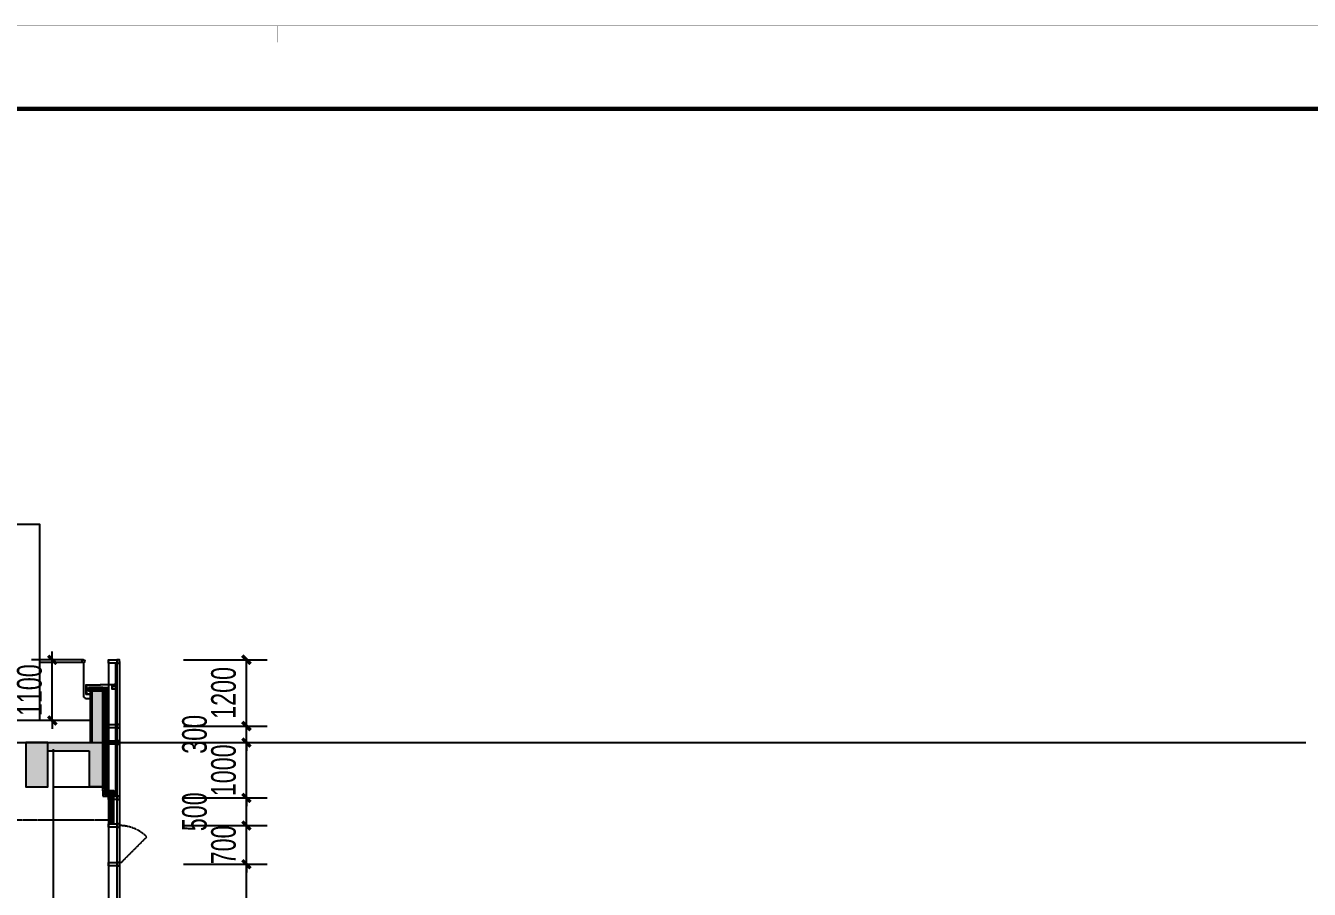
# Model space of a CAD drawing. Extents: x -186194 to 139607, y -228907 to -26595.
# Drawn here: x 56222 to 79452, y -155424 to -139799 of the extents above; entities that cross this region are included whole.
import ezdxf

# ---------------------------------------------------------------- set-up
doc = ezdxf.new("R2010")
doc.units = 0
doc.header["$LTSCALE"] = 10
doc.header["$MEASUREMENT"] = 0
doc.linetypes.add('DASH', pattern=[0.35, 0.25, -0.1])
for name, color, linetype in [('01-标注_尺寸', 124, 'Continuous'), ('05-填充_天正', 26, 'Continuous'), ('A-C_窗', 140, 'Continuous'), ('A-D_龙骨', 152, 'Continuous'), ('A-E_栏杆', 232, 'Continuous'), ('A-O_屋面', 201, 'Continuous'), ('A-SUR_保温', 222, 'Continuous'), ('A-SUR_吊顶', 40, 'Continuous'), ('A-SUR_看线', 231, 'Continuous'), ('A-TECH_结构', 21, 'Continuous'), ('A_STR-砼墙', 51, 'Continuous'), ('A_STR-砼柱', 51, 'Continuous'), ('D_铝板', 181, 'Continuous'), ('PUB_HATCH', 8, 'Continuous'), ('钢龙骨', 173, 'Continuous')]:
    doc.layers.add(name, color=color, linetype=linetype)
doc.layers.add('04-不打印_辅助线', color=165, linetype='Continuous', plot=False)
doc.layers.add('ALP1_alum.panel', color=150, linetype='Continuous', lineweight=20)
doc.styles.add('_TCH_DIM_T3', font='ros.shx', dxfattribs={"width": 0.705882, "bigfont": 'jd.shx'})
doc.dimstyles.new('_TCH_ARCH&&150', dxfattribs={"dimtxt": 446.25, "dimasz": 150, "dimexe": 375, "dimexo": 450, "dimgap": 189.375, "dimtad": 1, "dimdec": 0, "dimzin": 0, "dimdsep": 46, "dimtxsty": '_TCH_DIM_T3', "dimblk": 'ARCHTICK', "dimcen": 0.09, "dimclrt": 7, "dimazin": 2, "dimtfac": 1, "dimtdec": 0, "dimtix": 1, "dimtmove": 2, "dimatfit": 3, "dimfxl": 0, "dimtolj": 1, "dimtzin": 0, "dimarcsym": 0})

# ---------------------------------------------------------------- blocks, each defined once
blk = doc.blocks.new('kyuhtr')
for points in [[(50, -30), (0, -30), (0, 30), (50, 30)], [(50, -30), (200, -30), (200, 30), (50, 30)]]:
    blk.add_lwpolyline(points, close=True)
blk = doc.blocks.new('A$C03FB5DD5')
at = {"layer": '05-填充_天正', "transparency": 33554641}
h = blk.add_hatch(dxfattribs=at)
h.set_pattern_fill('HEX', color=256, scale=1.5)
h.set_pattern_definition([(0, (-63177.6542, -44584.9073), (0, 2.474667), [1.42875, -2.8575]), (120, (-63177.6542, -44584.9073), (-2.14312449, -1.2373335), [1.42875, -2.8575]), (60, (-63176.2254, -44584.9073), (-2.14312449, 1.2373335), [1.42875, -2.8575])])
edge = h.paths.add_edge_path()
edge.add_ellipse((220, 47), major_axis=(0, 10.1), ratio=0.986294, start_angle=0, end_angle=360, ccw=False)
at = {"layer": '05-填充_天正'}
blk.add_arc((220, 74), 17.2, 234.5074, 305.4926, dxfattribs=at)
at = {"layer": '05-填充_天正', "transparency": 33554641, "extrusion": (0, 0, -1)}
blk.add_ellipse((220, 47), major_axis=(0, 10.1), ratio=0.986294, start_param=-1.570796, end_param=4.712389, dxfattribs=at)
at = {"layer": 'ALP1_alum.panel'}
for points in [[(-230, -127), (-230, -130), (-310, -130), (-310, 50), (210, 60), (210, 40), (-290, 30), (-290, -110), (-243, -110), (-243, -127)], [(207, 40), (207, 57), (-307, 47), (-307, -127), (-230, -127)]]:
    blk.add_lwpolyline(points, dxfattribs=at)
at = {"layer": '钢龙骨'}
for points in [[(230, 30), (230, -30), (170, -30), (170, 30)], [(226, 26), (226, -26), (174, -26), (174, 26)]]:
    blk.add_lwpolyline(points, close=True, dxfattribs=at)
blk = doc.blocks.new('图框-A1+1-4')
for points, const_width in [([(0, 0), (1051, 0), (1051, 594), (0, 594)], 0.05), ([(976, 584), (25, 584), (25, 10), (976, 10)], 0.5)]:
    blk.add_lwpolyline(points, close=True, dxfattribs=dict(const_width=const_width))
at = {"const_width": 0.05}
blk.add_lwpolyline([(525.5, 594), (525.5, 592)], dxfattribs=at)
blk = doc.blocks.new('$LinePat$岩棉板')
at = {"color": 0}
for p, q in [((0, -17), (12, -67)), ((12, -67), (24, -17))]:
    blk.add_line(p, q, dxfattribs=at)
for centre, start, end in [((12, -17), 0, 180), ((0, -67), 270, 0), ((24, -67), 180, 270)]:
    blk.add_arc(centre, 12, start, end, dxfattribs=at)
at = {"layer": 'Defpoints'}
blk.add_point((0, 0), dxfattribs=at)
at = {"layer": 'Defpoints', "color": 0}
blk.add_point((24, -84), dxfattribs=at)
blk = doc.blocks.new('*U35')
blk.add_lwpolyline([(0, 100), (1870, 100), (1870, 0), (0, 0)], close=True)
at = {"color": 8, "xscale": -1.198753966415096, "yscale": 1.188379012465143, "zscale": 1.188379012465143}
for p in [(29, 100), (58, 100), (86, 100), (115, 100), (144, 100), (173, 100), (201, 100), (230, 100), (259, 100), (288, 100), (316, 100), (345, 100), (374, 100), (403, 100), (432, 100), (460, 100), (489, 100), (518, 100), (547, 100), (575, 100), (604, 100), (633, 100), (662, 100), (690, 100), (719, 100), (748, 100), (777, 100), (806, 100), (834, 100), (863, 100), (892, 100), (921, 100), (949, 100), (978, 100), (1007, 100), (1036, 100), (1064, 100), (1093, 100), (1122, 100), (1151, 100), (1180, 100), (1208, 100), (1237, 100), (1266, 100), (1295, 100), (1323, 100), (1352, 100), (1381, 100), (1410, 100), (1439, 100), (1467, 100), (1496, 100), (1525, 100), (1554, 100), (1582, 100), (1611, 100), (1640, 100), (1669, 100), (1697, 100), (1726, 100), (1755, 100), (1784, 100), (1813, 100), (1841, 100), (1870, 100)]:
    blk.add_blockref('$LinePat$岩棉板', p, dxfattribs=at)
blk = doc.blocks.new('*U38')
blk.add_lwpolyline([(0, 100), (500, 100), (500, 0), (0, 0)], close=True)
at = {"color": 8, "xscale": -1.225490195057902, "yscale": 1.188379012465143, "zscale": 1.188379012465143}
for p in [(29, 100), (59, 100), (88, 100), (118, 100), (147, 100), (176, 100), (206, 100), (235, 100), (265, 100), (294, 100), (324, 100), (353, 100), (382, 100), (412, 100), (441, 100), (471, 100), (500, 100)]:
    blk.add_blockref('$LinePat$岩棉板', p, dxfattribs=at)
blk = doc.blocks.new('*U44')
blk.add_lwpolyline([(0, 100), (200, 100), (200, 0), (0, 0)], close=True)
at = {"color": 8, "xscale": -1.190476186791933, "yscale": 1.188379012465143, "zscale": 1.188379012465143}
for p in [(29, 100), (57, 100), (86, 100), (114, 100), (143, 100), (171, 100), (200, 100)]:
    blk.add_blockref('$LinePat$岩棉板', p, dxfattribs=at)
blk = doc.blocks.new('_FZH')
blk.add_lwpolyline([(-0.5, -0.5), (0.5, -0.5), (0.5, 0.5), (-0.5, 0.5)], close=True)
at = {"layer": 'PUB_HATCH'}
blk.add_solid([(-0.5, -0.5), (0.5, -0.5), (-0.5, 0.5), (0.5, 0.5)], dxfattribs=at)
blk = doc.blocks.new('_ArchTick')
at = {"color": 0, "linetype": 'ByBlock', "const_width": 0.4}
blk.add_lwpolyline([(-0.5, -0.5), (0.5, 0.5)], dxfattribs=at)
blk = doc.blocks.new('*D185')
at = {"layer": '01-标注_尺寸', "color": 0, "lineweight": -2, "transparency": 16777216}
for p, q in [((59075, -154971), (60591, -154971)), ((60216, -157270), (60216, -154971)), ((59075, -157270), (60591, -157270))]:
    blk.add_line(p, q, dxfattribs=at)
at = {"layer": 'Defpoints', "color": 0, "transparency": 16777216}
for p in [(58625, -154971), (60216, -154971), (58625, -157270)]:
    blk.add_point(p, dxfattribs=at)
at = {"layer": '01-标注_尺寸', "color": 0, "lineweight": -2, "transparency": 16777216, "xscale": 150, "yscale": 150, "zscale": 150}
for p, rotation in [((60216, -154971), 90), ((60216, -157270), 270)]:
    blk.add_blockref('_ArchTick', p, dxfattribs=dict(at, rotation=rotation))
at = {"layer": '01-标注_尺寸', "color": 7, "transparency": 16777216, "insert": (59804, -156121), "char_height": 446.2, "attachment_point": 5, "rotation": 90, "style": '_TCH_DIM_T3'}
blk.add_mtext('\\A1;2300', dxfattribs=at)
blk = doc.blocks.new('*D186')
at = {"layer": '01-标注_尺寸', "color": 0, "lineweight": -2, "transparency": 16777216}
for p, q in [((60216, -154271), (60216, -154121)), ((59075, -154271), (60591, -154271)), ((60216, -154971), (60216, -154271)), ((59075, -154971), (60591, -154971)), ((60216, -154971), (60216, -155121))]:
    blk.add_line(p, q, dxfattribs=at)
at = {"layer": 'Defpoints', "color": 0, "transparency": 16777216}
for p in [(58625, -154271), (60216, -154271), (58625, -154971)]:
    blk.add_point(p, dxfattribs=at)
at = {"layer": '01-标注_尺寸', "color": 0, "lineweight": -2, "transparency": 16777216, "xscale": 150, "yscale": 150, "zscale": 150}
for p, rotation in [((60216, -154271), 270), ((60216, -154971), 90)]:
    blk.add_blockref('_ArchTick', p, dxfattribs=dict(at, rotation=rotation))
at = {"layer": '01-标注_尺寸', "color": 7, "transparency": 16777216, "insert": (59804, -154621), "char_height": 446.2, "attachment_point": 5, "rotation": 90, "style": '_TCH_DIM_T3'}
blk.add_mtext('\\A1;700', dxfattribs=at)
blk = doc.blocks.new('*D187')
at = {"layer": '01-标注_尺寸', "color": 0, "lineweight": -2, "transparency": 16777216}
for p, q in [((59075, -153771), (60591, -153771)), ((60216, -154271), (60216, -153771)), ((59075, -154271), (60591, -154271))]:
    blk.add_line(p, q, dxfattribs=at)
at = {"layer": 'Defpoints', "color": 0, "transparency": 16777216}
for p in [(58625, -153771), (60216, -153771), (58625, -154271)]:
    blk.add_point(p, dxfattribs=at)
at = {"layer": '01-标注_尺寸', "color": 0, "lineweight": -2, "transparency": 16777216, "xscale": 150, "yscale": 150, "zscale": 150}
for p, rotation in [((60216, -153771), 90), ((60216, -154271), 270)]:
    blk.add_blockref('_ArchTick', p, dxfattribs=dict(at, rotation=rotation))
at = {"layer": '01-标注_尺寸', "color": 7, "transparency": 16777216, "insert": (59279, -154021), "char_height": 446.2, "attachment_point": 5, "rotation": 90, "style": '_TCH_DIM_T3'}
blk.add_mtext('\\A1;500', dxfattribs=at)
blk = doc.blocks.new('*D188')
at = {"layer": '01-标注_尺寸', "color": 0, "lineweight": -2, "transparency": 16777216}
for p, q in [((60216, -152770), (60216, -152620)), ((59075, -152770), (60591, -152770)), ((60216, -153771), (60216, -152770)), ((59075, -153771), (60591, -153771)), ((60216, -153771), (60216, -153921))]:
    blk.add_line(p, q, dxfattribs=at)
at = {"layer": 'Defpoints', "color": 0, "transparency": 16777216}
for p in [(58625, -152770), (60216, -152770), (58625, -153771)]:
    blk.add_point(p, dxfattribs=at)
at = {"layer": '01-标注_尺寸', "color": 0, "lineweight": -2, "transparency": 16777216, "xscale": 150, "yscale": 150, "zscale": 150}
for p, rotation in [((60216, -152770), 270), ((60216, -153771), 90)]:
    blk.add_blockref('_ArchTick', p, dxfattribs=dict(at, rotation=rotation))
at = {"layer": '01-标注_尺寸', "color": 7, "transparency": 16777216, "insert": (59804, -153271), "char_height": 446.2, "attachment_point": 5, "rotation": 90, "style": '_TCH_DIM_T3'}
blk.add_mtext('\\A1;1000', dxfattribs=at)
blk = doc.blocks.new('*D189')
at = {"layer": '01-标注_尺寸', "color": 0, "lineweight": -2, "transparency": 16777216}
for p, q in [((60216, -152470), (60216, -152320)), ((59075, -152470), (60591, -152470)), ((60216, -152770), (60216, -152470)), ((59075, -152770), (60591, -152770)), ((60216, -152770), (60216, -152920))]:
    blk.add_line(p, q, dxfattribs=at)
at = {"layer": 'Defpoints', "color": 0, "transparency": 16777216}
for p in [(58625, -152470), (60216, -152470), (58625, -152770)]:
    blk.add_point(p, dxfattribs=at)
at = {"layer": '01-标注_尺寸', "color": 0, "lineweight": -2, "transparency": 16777216, "xscale": 150, "yscale": 150, "zscale": 150}
for p, rotation in [((60216, -152470), 270), ((60216, -152770), 90)]:
    blk.add_blockref('_ArchTick', p, dxfattribs=dict(at, rotation=rotation))
at = {"layer": '01-标注_尺寸', "color": 7, "transparency": 16777216, "insert": (59279, -152620), "char_height": 446.2, "attachment_point": 5, "rotation": 90, "style": '_TCH_DIM_T3'}
blk.add_mtext('\\A1;300', dxfattribs=at)
blk = doc.blocks.new('*D190')
at = {"layer": '01-标注_尺寸', "color": 0, "lineweight": -2, "transparency": 16777216}
for p, q in [((59075, -151270), (60591, -151270)), ((60216, -152470), (60216, -151270)), ((59075, -152470), (60591, -152470))]:
    blk.add_line(p, q, dxfattribs=at)
at = {"layer": 'Defpoints', "color": 0, "transparency": 16777216}
for p in [(58625, -151270), (60216, -151270), (58625, -152470)]:
    blk.add_point(p, dxfattribs=at)
at = {"layer": '01-标注_尺寸', "color": 0, "lineweight": -2, "transparency": 16777216, "xscale": 150, "yscale": 150, "zscale": 150}
for p, rotation in [((60216, -151270), 90), ((60216, -152470), 270)]:
    blk.add_blockref('_ArchTick', p, dxfattribs=dict(at, rotation=rotation))
at = {"layer": '01-标注_尺寸', "color": 7, "transparency": 16777216, "insert": (59804, -151870), "char_height": 446.2, "attachment_point": 5, "rotation": 90, "style": '_TCH_DIM_T3'}
blk.add_mtext('\\A1;1200', dxfattribs=at)
blk = doc.blocks.new('*D204')
at = {"layer": '01-标注_尺寸', "color": 0, "lineweight": -2, "transparency": 16777216}
for p, q in [((56704, -151271), (56704, -151121)), ((56909, -151271), (56329, -151271)), ((56704, -152371), (56704, -151271)), ((56909, -152371), (56329, -152371)), ((56704, -152371), (56704, -152521))]:
    blk.add_line(p, q, dxfattribs=at)
at = {"layer": 'Defpoints', "color": 0, "transparency": 16777216}
for p in [(56704, -151271), (57359, -151271), (57359, -152371)]:
    blk.add_point(p, dxfattribs=at)
at = {"layer": '01-标注_尺寸', "color": 0, "lineweight": -2, "transparency": 16777216, "xscale": 150, "yscale": 150, "zscale": 150}
for p, rotation in [((56704, -151271), 270), ((56704, -152371), 90)]:
    blk.add_blockref('_ArchTick', p, dxfattribs=dict(at, rotation=rotation))
at = {"layer": '01-标注_尺寸', "color": 7, "transparency": 16777216, "insert": (56291, -151821), "char_height": 446.2, "attachment_point": 5, "rotation": 90, "style": '_TCH_DIM_T3'}
blk.add_mtext('\\A1;1100', dxfattribs=at)

msp = doc.modelspace()

# ---------------------------------------------------------------- hatches: boundary and pattern name
at = {"layer": '05-填充_天正'}
for points in [[(57618.8, -151830.5), (57418.8, -151830.5), (57418.8, -152770.5), (57468.8, -152840.5), (57618.8, -152830.5)], [(56621.8, -152770.5), (56621.8, -152920.5), (57368.8, -152920.5), (57468.8, -152840.5), (57418.8, -152770.5)], [(57468.8, -152840.5), (57368.8, -152920.5), (57368.8, -153570.5), (57618.8, -153570.5), (57618.8, -152830.5)]]:
    msp.add_hatch(color=256, dxfattribs=at).paths.add_polyline_path(points)

# ---------------------------------------------------------------- linework, layer by layer
at = {"layer": '04-不打印_辅助线'}
msp.add_lwpolyline([(22060.7, -152770.5), (79388.6, -152770.5)], dxfattribs=at)
at = {"layer": 'A-C_窗'}
for points in [[(57718.8, -151300.5), (57718.8, -156970.5)], [(57868.8, -151300.5), (57868.8, -156970.5)], [(57918.8, -151300.5), (57918.8, -156970.5)]]:
    msp.add_lwpolyline(points, dxfattribs=at)
at = {"layer": 'A-D_龙骨', "linetype": 'DASH'}
msp.add_lwpolyline([(57918.8, -154970.6), (58413.7, -154475.6)], dxfattribs=at)
msp.add_arc((57918.8, -154970.6), 700, 45, 90, dxfattribs=at)
at = {"layer": 'A-E_栏杆'}
for p, q in [((57266, -151270.5), (56471.8, -151270.5)), ((57266, -151320.5), (56471.8, -151320.5))]:
    msp.add_line(p, q, dxfattribs=at)
msp.add_lwpolyline([(57266, -151320.5), (57266, -151920.5, 0.4142136), (57316, -151970.5), (57388.8, -151970.5)], format="xyb", dxfattribs=at)
for radius in [25, 22]:
    msp.add_circle((57266, -151295.5), radius, dxfattribs=at)
at = {"layer": 'A-O_屋面'}
msp.add_line((57388.8, -152370.5), (46021.8, -152370.5), dxfattribs=at)
at = {"layer": 'A-SUR_保温'}
msp.add_line((57388.8, -151770.5), (57418.8, -151770.5), dxfattribs=at)
msp.add_lwpolyline([(57388.8, -151770.5), (57388.8, -152770.5)], dxfattribs=at)
at = {"layer": 'A-SUR_吊顶', "linetype": 'DASH'}
msp.add_lwpolyline([(57718.8, -154170.5), (41429.8, -154170.5)], dxfattribs=at)
at = {"layer": 'A-SUR_看线'}
msp.add_lwpolyline([(53871.8, -148820.5), (56471.8, -148820.5), (56471.8, -152370.5)], dxfattribs=at)
at = {"layer": 'A-TECH_结构'}
for points in [[(56721.8, -152890.5), (56721.8, -157270.5)], [(56721.8, -153570.5), (57618.8, -153570.5)]]:
    msp.add_lwpolyline(points, dxfattribs=at)
at = {"layer": 'A_STR-砼墙'}
for p, q in [((57418.8, -151830.5), (57418.8, -152770.5)), ((57618.8, -151830.5), (57618.8, -152830.5)), ((56621.8, -152770.5), (57418.8, -152770.5)), ((57618.8, -152830.5), (57618.8, -153570.5)), ((56621.8, -152920.5), (57368.8, -152920.5)), ((57368.8, -152920.5), (57368.8, -153570.5)), ((57618.8, -153570.5), (57368.8, -153570.5))]:
    msp.add_line(p, q, dxfattribs=at)
at = {"layer": 'D_铝板'}
msp.add_line((57848.8, -151330.5), (57848.8, -153740.6), dxfattribs=at)

# ---------------------------------------------------------------- block references
at = {"xscale": 150, "yscale": 150, "zscale": 150}
msp.add_blockref('图框-A1+1-4', (-18046.8, -228902.8), dxfattribs=at)
msp.add_blockref('A$C03FB5DD5', (57618.8, -151770.5))
at = {"layer": 'A-D_龙骨', "xscale": -1}
for p in [(57918.8, -151300.5), (57918.8, -152470.5), (57918.8, -152770.5), (57918.8, -153770.6), (57918.8, -154270.6), (57918.8, -154970.6)]:
    msp.add_blockref('kyuhtr', p, dxfattribs=at)
at = {"layer": 'A-SUR_保温', "rotation": 90.00000000000001}
msp.add_blockref('*U35', (57718.8, -153640.6), dxfattribs=at)
at = {"layer": 'A-SUR_保温', "xscale": -1}
for name, p, rotation in [('*U44', (57618.8, -153640.6), 180), ('*U38', (57718.8, -154240.6), 270)]:
    msp.add_blockref(name, p, dxfattribs=dict(at, rotation=rotation))
at = {"layer": 'A_STR-砼柱', "rotation": 270}
for p, xscale, yscale, zscale in [((57488.8, -151800.5), 60, 260, 260), ((56421.8, -153170.5), 800, 400, 400)]:
    msp.add_blockref('_FZH', p, dxfattribs=dict(at, xscale=xscale, yscale=yscale, zscale=zscale))

# ---------------------------------------------------------------- dimensions: what is measured, and where the dimension line sits
at = {"layer": '01-标注_尺寸'}
for p1, p2, distance, picture, middle in [((57358.8, -152370.5), (57358.8, -151270.5), 655.3, '*D204', (56291, -151820.5)), ((58625.1, -152470.5), (58625.1, -151270.5), -1591, '*D190', (59803.5, -151870.5)), ((58625.1, -153770.6), (58625.1, -152770.5), -1591, '*D188', (59803.5, -153270.5)), ((58625.1, -154970.6), (58625.1, -154270.6), -1591, '*D186', (59803.5, -154620.6)), ((58625.1, -157270.5), (58625.1, -154970.6), -1591, '*D185', (59803.5, -156120.5))]:
    dim = msp.add_aligned_dim(p1=p1, p2=p2, distance=distance, dimstyle='_TCH_ARCH&&150', dxfattribs=at)
    dim.commit()
    dim.dimension.update_dxf_attribs({"geometry": picture, "text_midpoint": middle})
for base, p1, p2, picture, middle in [((60216, -152470.5), (58625.1, -152770.5), (58625.1, -152470.5), '*D189', (59278.5, -152620.5)), ((60216, -153770.6), (58625.1, -154270.6), (58625.1, -153770.6), '*D187', (59278.5, -154020.6))]:
    dim = msp.add_linear_dim(base=base, p1=p1, p2=p2, angle=90, dimstyle='_TCH_ARCH&&150', dxfattribs=at)
    dim.commit()
    dim.dimension.update_dxf_attribs({"geometry": picture, "text_midpoint": middle, "dimtype": 161})

doc.saveas('drawing.dxf')
